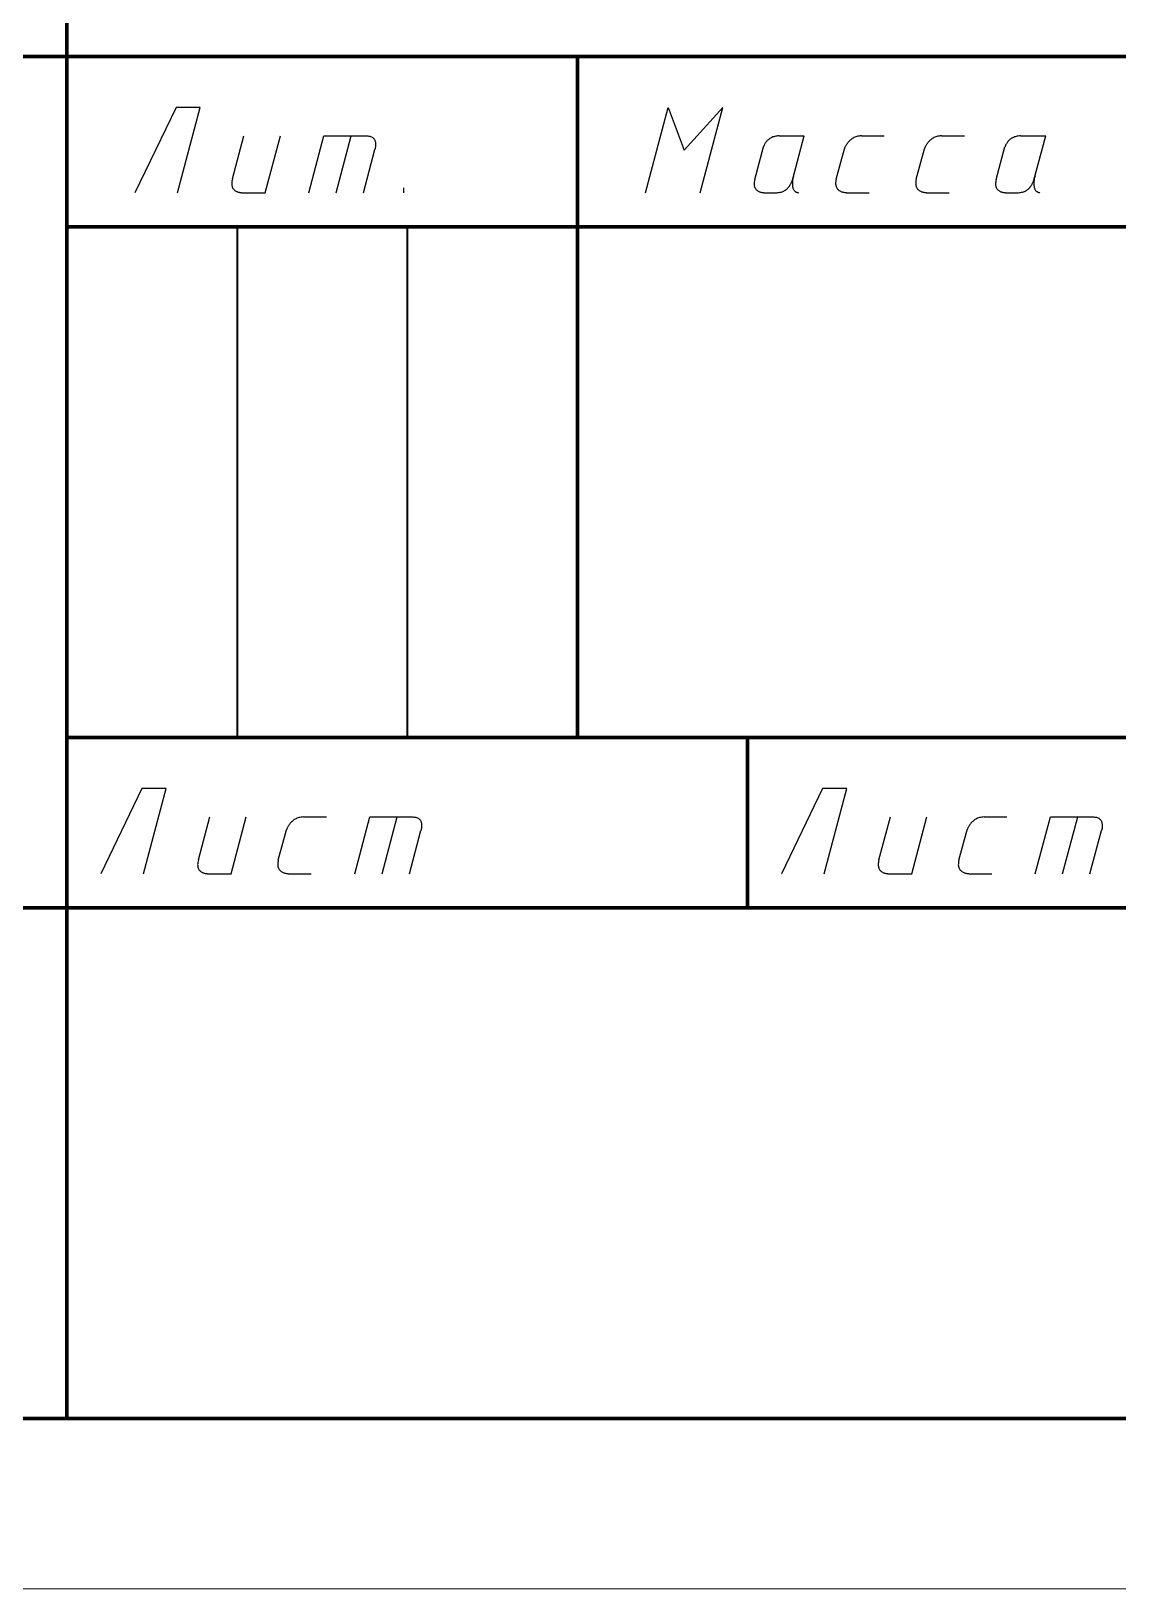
# Model space of a CAD drawing. Header units: millimetres. Extents: x 0 to 841, y 0 to 1189.
# Drawn here: x 784.95 to 816.88, y 0 to 45.74 of the extents above; entities that cross this region are included whole.
import ezdxf

# ---------------------------------------------------------------- set-up
doc = ezdxf.new("R2010")
doc.units = ezdxf.units.MM
doc.layers.get('0').update_dxf_attribs({"linetype": 'CONTINUOUS', "lineweight": 0})

msp = doc.modelspace()

# ---------------------------------------------------------------- linework, layer by layer
at = {"lineweight": 70}
for p, q in [((786, 5), (786, 60)), ((716, 45), (836, 45)), ((801, 25), (801, 45)), ((786, 40), (836, 40)), ((801, 25), (786, 25)), ((836, 25), (801, 25)), ((806, 20), (806, 25)), ((716, 20), (836, 20)), ((20, 5), (836, 5))]:
    msp.add_line(p, q, dxfattribs=at)
at = {"linetype": 'CONTINUOUS', "lineweight": 25}
for p, q in [((789.206, 43.5), (788, 41)), ((789.92, 43.5), (789.206, 43.5)), ((789.25, 41), (789.92, 43.5)), ((803, 41), (803.67, 43.5)), ((803, 41), (803.67, 43.5)), ((803.67, 43.5), (804.138, 42.25)), ((805.275, 43.5), (804.138, 42.25)), ((804.606, 41), (805.275, 43.5)), ((790.862, 41.407), (791.2, 42.667)), ((791.825, 41), (792.272, 42.667)), ((793.105, 41), (793.552, 42.667)), ((793.552, 42.667), (794.81, 42.667)), ((793.908, 41), (794.355, 42.667)), ((794.81, 42.667), (794.842, 42.666)), ((794.842, 42.666), (794.872, 42.662)), ((794.872, 42.662), (794.9, 42.657)), ((794.9, 42.657), (794.925, 42.65)), ((794.925, 42.65), (794.947, 42.641)), ((794.947, 42.641), (794.967, 42.63)), ((794.967, 42.63), (794.985, 42.618)), ((794.985, 42.618), (795.001, 42.605)), ((795.001, 42.605), (795.015, 42.591)), ((795.015, 42.591), (795.027, 42.575)), ((795.027, 42.575), (795.037, 42.559)), ((795.037, 42.559), (795.046, 42.542)), ((795.046, 42.542), (795.053, 42.525)), ((806.596, 42.544), (806.581, 42.529)), ((806.613, 42.559), (806.596, 42.544)), ((806.631, 42.574), (806.613, 42.559)), ((806.651, 42.588), (806.631, 42.574)), ((806.672, 42.601), (806.651, 42.588)), ((806.694, 42.613), (806.672, 42.601)), ((806.718, 42.625), (806.694, 42.613)), ((806.743, 42.635), (806.718, 42.625)), ((806.77, 42.644), (806.743, 42.635)), ((806.798, 42.652), (806.77, 42.644)), ((806.828, 42.658), (806.798, 42.652)), ((806.86, 42.663), (806.828, 42.658)), ((806.893, 42.666), (806.86, 42.663)), ((806.928, 42.667), (806.893, 42.666)), ((806.928, 42.667), (807.666, 42.667)), ((807.319, 41.371), (807.666, 42.667)), ((809.033, 42.555), (809.012, 42.538)), ((809.054, 42.572), (809.033, 42.555)), ((809.077, 42.588), (809.054, 42.572)), ((809.101, 42.602), (809.077, 42.588)), ((809.126, 42.616), (809.101, 42.602)), ((809.153, 42.629), (809.126, 42.616)), ((809.182, 42.64), (809.153, 42.629)), ((809.212, 42.649), (809.182, 42.64)), ((809.243, 42.656), (809.212, 42.649)), ((809.276, 42.662), (809.243, 42.656)), ((809.31, 42.665), (809.276, 42.662)), ((809.346, 42.667), (809.31, 42.665)), ((809.346, 42.667), (810.019, 42.667)), ((811.385, 42.555), (811.365, 42.538)), ((811.406, 42.572), (811.385, 42.555)), ((811.429, 42.588), (811.406, 42.572)), ((811.453, 42.602), (811.429, 42.588)), ((811.479, 42.616), (811.453, 42.602)), ((811.506, 42.629), (811.479, 42.616)), ((811.534, 42.64), (811.506, 42.629)), ((811.564, 42.649), (811.534, 42.64)), ((811.595, 42.656), (811.564, 42.649)), ((811.628, 42.662), (811.595, 42.656)), ((811.662, 42.665), (811.628, 42.662)), ((811.698, 42.667), (811.662, 42.665)), ((811.698, 42.667), (812.371, 42.667)), ((813.692, 42.544), (813.676, 42.529)), ((813.708, 42.559), (813.692, 42.544)), ((813.727, 42.574), (813.708, 42.559)), ((813.746, 42.588), (813.727, 42.574)), ((813.767, 42.601), (813.746, 42.588)), ((813.789, 42.613), (813.767, 42.601)), ((813.813, 42.625), (813.789, 42.613)), ((813.838, 42.635), (813.813, 42.625)), ((813.865, 42.644), (813.838, 42.635)), ((813.893, 42.652), (813.865, 42.644)), ((813.923, 42.658), (813.893, 42.652)), ((813.955, 42.663), (813.923, 42.658)), ((813.988, 42.666), (813.955, 42.663)), ((814.023, 42.667), (813.988, 42.666)), ((814.023, 42.667), (814.762, 42.667)), ((814.415, 41.371), (814.762, 42.667)), ((794.711, 41), (795.052, 42.272)), ((795.052, 42.272), (795.051, 42.268)), ((795.053, 42.278), (795.052, 42.272)), ((795.053, 42.525), (795.059, 42.506)), ((795.055, 42.286), (795.053, 42.278)), ((795.057, 42.295), (795.055, 42.286)), ((795.06, 42.306), (795.057, 42.295)), ((795.059, 42.506), (795.064, 42.488)), ((795.062, 42.319), (795.06, 42.306)), ((795.064, 42.332), (795.062, 42.319)), ((795.064, 42.488), (795.067, 42.47)), ((795.067, 42.347), (795.064, 42.332)), ((795.067, 42.47), (795.069, 42.451)), ((795.068, 42.363), (795.067, 42.347)), ((795.07, 42.379), (795.068, 42.363)), ((795.069, 42.451), (795.071, 42.433)), ((795.071, 42.397), (795.07, 42.379)), ((795.071, 42.433), (795.071, 42.414)), ((795.071, 42.414), (795.071, 42.397)), ((806.211, 41.382), (806.469, 42.345)), ((806.47, 42.349), (806.469, 42.346)), ((806.469, 42.346), (806.469, 42.345)), ((806.472, 42.353), (806.47, 42.349)), ((806.474, 42.36), (806.472, 42.353)), ((806.477, 42.367), (806.474, 42.36)), ((806.48, 42.377), (806.477, 42.367)), ((806.485, 42.387), (806.48, 42.377)), ((806.49, 42.398), (806.485, 42.387)), ((806.496, 42.411), (806.49, 42.398)), ((806.503, 42.424), (806.496, 42.411)), ((806.511, 42.438), (806.503, 42.424)), ((806.52, 42.452), (806.511, 42.438)), ((806.53, 42.467), (806.52, 42.452)), ((806.541, 42.483), (806.53, 42.467)), ((806.553, 42.498), (806.541, 42.483)), ((806.566, 42.514), (806.553, 42.498)), ((806.581, 42.529), (806.566, 42.514)), ((808.606, 41.398), (808.845, 42.29)), ((808.846, 42.292), (808.845, 42.29)), ((808.845, 42.29), (808.845, 42.29)), ((808.848, 42.297), (808.846, 42.292)), ((808.851, 42.303), (808.848, 42.297)), ((808.854, 42.312), (808.851, 42.303)), ((808.859, 42.322), (808.854, 42.312)), ((808.864, 42.334), (808.859, 42.322)), ((808.87, 42.347), (808.864, 42.334)), ((808.878, 42.361), (808.87, 42.347)), ((808.886, 42.377), (808.878, 42.361)), ((808.896, 42.393), (808.886, 42.377)), ((808.906, 42.41), (808.896, 42.393)), ((808.918, 42.428), (808.906, 42.41)), ((808.931, 42.446), (808.918, 42.428)), ((808.945, 42.464), (808.931, 42.446)), ((808.96, 42.483), (808.945, 42.464)), ((808.976, 42.501), (808.96, 42.483)), ((808.994, 42.52), (808.976, 42.501)), ((809.012, 42.538), (808.994, 42.52)), ((810.959, 41.398), (811.197, 42.29)), ((811.198, 42.29), (811.197, 42.29)), ((811.2, 42.297), (811.198, 42.292)), ((811.198, 42.292), (811.198, 42.29)), ((811.203, 42.303), (811.2, 42.297)), ((811.206, 42.312), (811.203, 42.303)), ((811.211, 42.322), (811.206, 42.312)), ((811.216, 42.334), (811.211, 42.322)), ((811.223, 42.347), (811.216, 42.334)), ((811.23, 42.361), (811.223, 42.347)), ((811.238, 42.377), (811.23, 42.361)), ((811.248, 42.393), (811.238, 42.377)), ((811.258, 42.41), (811.248, 42.393)), ((811.27, 42.428), (811.258, 42.41)), ((811.283, 42.446), (811.27, 42.428)), ((811.297, 42.464), (811.283, 42.446)), ((811.312, 42.483), (811.297, 42.464)), ((811.328, 42.501), (811.312, 42.483)), ((811.346, 42.52), (811.328, 42.501)), ((811.365, 42.538), (811.346, 42.52)), ((813.306, 41.382), (813.564, 42.345)), ((813.565, 42.346), (813.564, 42.345)), ((813.566, 42.349), (813.565, 42.346)), ((813.567, 42.353), (813.566, 42.349)), ((813.569, 42.36), (813.567, 42.353)), ((813.572, 42.367), (813.569, 42.36)), ((813.576, 42.377), (813.572, 42.367)), ((813.58, 42.387), (813.576, 42.377)), ((813.585, 42.398), (813.58, 42.387)), ((813.591, 42.411), (813.585, 42.398)), ((813.598, 42.424), (813.591, 42.411)), ((813.606, 42.438), (813.598, 42.424)), ((813.615, 42.452), (813.606, 42.438)), ((813.625, 42.467), (813.615, 42.452)), ((813.636, 42.483), (813.625, 42.467)), ((813.648, 42.498), (813.636, 42.483)), ((813.662, 42.514), (813.648, 42.498)), ((813.676, 42.529), (813.662, 42.514)), ((790.843, 41.3), (790.842, 41.269)), ((790.842, 41.269), (790.843, 41.24)), ((790.847, 41.333), (790.843, 41.3)), ((790.843, 41.24), (790.847, 41.213)), ((790.853, 41.369), (790.847, 41.333)), ((790.847, 41.213), (790.852, 41.189)), ((790.852, 41.189), (790.86, 41.166)), ((790.862, 41.407), (790.853, 41.369)), ((806.194, 41.281), (806.193, 41.252)), ((806.193, 41.252), (806.195, 41.225)), ((806.197, 41.312), (806.194, 41.281)), ((806.195, 41.225), (806.199, 41.2)), ((806.203, 41.346), (806.197, 41.312)), ((806.199, 41.2), (806.204, 41.177)), ((806.211, 41.382), (806.203, 41.346)), ((806.204, 41.177), (806.212, 41.156)), ((807.203, 41.158), (807.217, 41.176)), ((807.217, 41.176), (807.231, 41.194)), ((807.231, 41.194), (807.243, 41.211)), ((807.243, 41.211), (807.255, 41.229)), ((807.255, 41.229), (807.265, 41.246)), ((807.265, 41.246), (807.274, 41.263)), ((807.274, 41.263), (807.283, 41.279)), ((807.283, 41.279), (807.29, 41.294)), ((807.29, 41.294), (807.296, 41.309)), ((807.296, 41.309), (807.302, 41.322)), ((807.302, 41.322), (807.307, 41.334)), ((807.307, 41.334), (807.311, 41.345)), ((807.311, 41.345), (807.314, 41.354)), ((807.314, 41.354), (807.316, 41.361)), ((807.316, 41.361), (807.318, 41.366)), ((807.32, 41.327), (807.317, 41.292)), ((807.317, 41.292), (807.317, 41.259)), ((807.317, 41.259), (807.317, 41.229)), ((807.317, 41.229), (807.32, 41.202)), ((807.318, 41.366), (807.319, 41.37)), ((807.319, 41.37), (807.319, 41.371)), ((807.325, 41.364), (807.32, 41.327)), ((807.32, 41.202), (807.324, 41.177)), ((807.324, 41.177), (807.329, 41.154)), ((807.332, 41.405), (807.325, 41.364)), ((807.341, 41.448), (807.332, 41.405)), ((807.352, 41.494), (807.341, 41.448)), ((808.592, 41.326), (808.589, 41.293)), ((808.589, 41.293), (808.589, 41.263)), ((808.589, 41.263), (808.591, 41.235)), ((808.591, 41.235), (808.596, 41.209)), ((808.598, 41.361), (808.592, 41.326)), ((808.596, 41.209), (808.603, 41.185)), ((808.606, 41.398), (808.598, 41.361)), ((808.603, 41.185), (808.611, 41.163)), ((810.944, 41.326), (810.941, 41.293)), ((810.941, 41.293), (810.941, 41.263)), ((810.941, 41.263), (810.943, 41.235)), ((810.943, 41.235), (810.948, 41.209)), ((810.95, 41.361), (810.944, 41.326)), ((810.948, 41.209), (810.955, 41.185)), ((810.959, 41.398), (810.95, 41.361)), ((810.955, 41.185), (810.963, 41.163)), ((813.289, 41.281), (813.288, 41.252)), ((813.288, 41.252), (813.29, 41.225)), ((813.292, 41.312), (813.289, 41.281)), ((813.29, 41.225), (813.294, 41.2)), ((813.298, 41.346), (813.292, 41.312)), ((813.294, 41.2), (813.3, 41.177)), ((813.306, 41.382), (813.298, 41.346)), ((813.3, 41.177), (813.307, 41.156)), ((814.298, 41.158), (814.313, 41.176)), ((814.313, 41.176), (814.326, 41.194)), ((814.326, 41.194), (814.339, 41.211)), ((814.339, 41.211), (814.35, 41.229)), ((814.35, 41.229), (814.36, 41.246)), ((814.36, 41.246), (814.369, 41.263)), ((814.369, 41.263), (814.378, 41.279)), ((814.378, 41.279), (814.385, 41.294)), ((814.385, 41.294), (814.392, 41.309)), ((814.392, 41.309), (814.397, 41.322)), ((814.397, 41.322), (814.402, 41.334)), ((814.402, 41.334), (814.406, 41.345)), ((814.406, 41.345), (814.409, 41.354)), ((814.409, 41.354), (814.412, 41.361)), ((814.412, 41.361), (814.413, 41.366)), ((814.413, 41.292), (814.412, 41.259)), ((814.412, 41.259), (814.413, 41.229)), ((814.413, 41.366), (814.414, 41.37)), ((814.415, 41.327), (814.413, 41.292)), ((814.413, 41.229), (814.415, 41.202)), ((814.414, 41.37), (814.415, 41.371)), ((814.42, 41.364), (814.415, 41.327)), ((814.415, 41.202), (814.419, 41.177)), ((814.419, 41.177), (814.424, 41.154)), ((814.427, 41.405), (814.42, 41.364)), ((814.436, 41.448), (814.427, 41.405)), ((814.448, 41.494), (814.436, 41.448)), ((790.86, 41.166), (790.868, 41.145)), ((790.868, 41.145), (790.879, 41.126)), ((790.879, 41.126), (790.891, 41.109)), ((790.891, 41.109), (790.904, 41.094)), ((790.904, 41.094), (790.917, 41.08)), ((790.917, 41.08), (790.932, 41.067)), ((790.932, 41.067), (790.948, 41.056)), ((790.948, 41.056), (790.964, 41.046)), ((790.964, 41.046), (790.98, 41.037)), ((790.98, 41.037), (790.996, 41.03)), ((790.996, 41.03), (791.013, 41.024)), ((791.013, 41.024), (791.029, 41.018)), ((791.029, 41.018), (791.045, 41.014)), ((791.045, 41.014), (791.06, 41.01)), ((791.06, 41.01), (791.075, 41.007)), ((791.075, 41.007), (791.089, 41.005)), ((791.089, 41.005), (791.102, 41.003)), ((791.102, 41.003), (791.114, 41.002)), ((791.114, 41.002), (791.124, 41.001)), ((791.124, 41.001), (791.133, 41)), ((791.133, 41), (791.141, 41)), ((791.141, 41), (791.146, 41)), ((791.146, 41), (791.15, 41)), ((791.15, 41), (791.825, 41)), ((795.904, 41), (795.904, 41.139)), ((806.212, 41.156), (806.221, 41.136)), ((806.221, 41.136), (806.231, 41.119)), ((806.231, 41.119), (806.243, 41.102)), ((806.243, 41.102), (806.256, 41.088)), ((806.256, 41.088), (806.27, 41.075)), ((806.27, 41.075), (806.285, 41.063)), ((806.285, 41.063), (806.3, 41.052)), ((806.3, 41.052), (806.316, 41.043)), ((806.316, 41.043), (806.332, 41.035)), ((806.332, 41.035), (806.348, 41.028)), ((806.348, 41.028), (806.365, 41.022)), ((806.365, 41.022), (806.381, 41.017)), ((806.381, 41.017), (806.396, 41.013)), ((806.396, 41.013), (806.412, 41.009)), ((806.412, 41.009), (806.426, 41.007)), ((806.426, 41.007), (806.44, 41.004)), ((806.44, 41.004), (806.452, 41.003)), ((806.452, 41.003), (806.464, 41.002)), ((806.464, 41.002), (806.474, 41.001)), ((806.474, 41.001), (806.483, 41)), ((806.483, 41), (806.49, 41)), ((806.49, 41), (806.495, 41)), ((806.495, 41), (806.498, 41)), ((806.498, 41), (806.858, 41)), ((806.858, 41), (806.892, 41.001)), ((806.892, 41.001), (806.925, 41.004)), ((806.925, 41.004), (806.956, 41.01)), ((806.956, 41.01), (806.985, 41.017)), ((806.985, 41.017), (807.013, 41.026)), ((807.013, 41.026), (807.04, 41.036)), ((807.04, 41.036), (807.065, 41.048)), ((807.065, 41.048), (807.088, 41.061)), ((807.088, 41.061), (807.111, 41.075)), ((807.111, 41.075), (807.132, 41.09)), ((807.132, 41.09), (807.151, 41.106)), ((807.151, 41.106), (807.17, 41.123)), ((807.17, 41.123), (807.187, 41.14)), ((807.187, 41.14), (807.203, 41.158)), ((807.329, 41.154), (807.336, 41.133)), ((807.336, 41.133), (807.343, 41.114)), ((807.343, 41.114), (807.351, 41.097)), ((807.351, 41.097), (807.361, 41.082)), ((807.361, 41.082), (807.37, 41.068)), ((807.37, 41.068), (807.38, 41.056)), ((807.38, 41.056), (807.391, 41.046)), ((807.391, 41.046), (807.402, 41.036)), ((807.402, 41.036), (807.413, 41.029)), ((807.413, 41.029), (807.423, 41.022)), ((807.423, 41.022), (807.434, 41.017)), ((807.434, 41.017), (807.444, 41.012)), ((807.444, 41.012), (807.454, 41.008)), ((807.454, 41.008), (807.463, 41.006)), ((807.463, 41.006), (807.471, 41.004)), ((807.471, 41.004), (807.479, 41.002)), ((807.479, 41.002), (807.485, 41.001)), ((807.485, 41.001), (807.49, 41)), ((807.49, 41), (807.494, 41)), ((807.494, 41), (807.497, 41)), ((807.497, 41), (807.498, 41)), ((808.611, 41.163), (808.622, 41.142)), ((808.622, 41.142), (808.634, 41.124)), ((808.634, 41.124), (808.647, 41.107)), ((808.647, 41.107), (808.662, 41.092)), ((808.662, 41.092), (808.677, 41.078)), ((808.677, 41.078), (808.694, 41.066)), ((808.694, 41.066), (808.711, 41.055)), ((808.711, 41.055), (808.728, 41.045)), ((808.728, 41.045), (808.746, 41.037)), ((808.746, 41.037), (808.764, 41.029)), ((808.764, 41.029), (808.782, 41.023)), ((808.782, 41.023), (808.799, 41.018)), ((808.799, 41.018), (808.817, 41.013)), ((808.817, 41.013), (808.833, 41.01)), ((808.833, 41.01), (808.849, 41.007)), ((808.849, 41.007), (808.863, 41.005)), ((808.863, 41.005), (808.877, 41.003)), ((808.877, 41.003), (808.889, 41.002)), ((808.889, 41.002), (808.9, 41.001)), ((808.9, 41.001), (808.909, 41)), ((808.909, 41), (808.916, 41)), ((808.916, 41), (808.92, 41)), ((808.92, 41), (808.923, 41)), ((808.923, 41), (809.572, 41)), ((810.963, 41.163), (810.974, 41.142)), ((810.974, 41.142), (810.986, 41.124)), ((810.986, 41.124), (810.999, 41.107)), ((810.999, 41.107), (811.014, 41.092)), ((811.014, 41.092), (811.029, 41.078)), ((811.029, 41.078), (811.046, 41.066)), ((811.046, 41.066), (811.063, 41.055)), ((811.063, 41.055), (811.08, 41.045)), ((811.08, 41.045), (811.098, 41.037)), ((811.098, 41.037), (811.116, 41.029)), ((811.116, 41.029), (811.134, 41.023)), ((811.134, 41.023), (811.152, 41.018)), ((811.152, 41.018), (811.169, 41.013)), ((811.169, 41.013), (811.185, 41.01)), ((811.185, 41.01), (811.201, 41.007)), ((811.201, 41.007), (811.216, 41.005)), ((811.216, 41.005), (811.229, 41.003)), ((811.229, 41.003), (811.241, 41.002)), ((811.241, 41.002), (811.252, 41.001)), ((811.252, 41.001), (811.261, 41)), ((811.261, 41), (811.268, 41)), ((811.268, 41), (811.273, 41)), ((811.273, 41), (811.275, 41)), ((811.275, 41), (811.924, 41)), ((813.307, 41.156), (813.316, 41.136)), ((813.316, 41.136), (813.327, 41.119)), ((813.327, 41.119), (813.338, 41.102)), ((813.338, 41.102), (813.351, 41.088)), ((813.351, 41.088), (813.365, 41.075)), ((813.365, 41.075), (813.38, 41.063)), ((813.38, 41.063), (813.395, 41.052)), ((813.395, 41.052), (813.411, 41.043)), ((813.411, 41.043), (813.427, 41.035)), ((813.427, 41.035), (813.444, 41.028)), ((813.444, 41.028), (813.46, 41.022)), ((813.46, 41.022), (813.476, 41.017)), ((813.476, 41.017), (813.492, 41.013)), ((813.492, 41.013), (813.507, 41.009)), ((813.507, 41.009), (813.521, 41.007)), ((813.521, 41.007), (813.535, 41.004)), ((813.535, 41.004), (813.548, 41.003)), ((813.548, 41.003), (813.559, 41.002)), ((813.559, 41.002), (813.569, 41.001)), ((813.569, 41.001), (813.578, 41)), ((813.578, 41), (813.585, 41)), ((813.585, 41), (813.59, 41)), ((813.59, 41), (813.593, 41)), ((813.593, 41), (813.953, 41)), ((813.953, 41), (813.988, 41.001)), ((813.988, 41.001), (814.02, 41.004)), ((814.02, 41.004), (814.051, 41.01)), ((814.051, 41.01), (814.081, 41.017)), ((814.081, 41.017), (814.109, 41.026)), ((814.109, 41.026), (814.135, 41.036)), ((814.135, 41.036), (814.16, 41.048)), ((814.16, 41.048), (814.184, 41.061)), ((814.184, 41.061), (814.206, 41.075)), ((814.206, 41.075), (814.227, 41.09)), ((814.227, 41.09), (814.247, 41.106)), ((814.247, 41.106), (814.265, 41.123)), ((814.265, 41.123), (814.282, 41.14)), ((814.282, 41.14), (814.298, 41.158)), ((814.424, 41.154), (814.431, 41.133)), ((814.431, 41.133), (814.438, 41.114)), ((814.438, 41.114), (814.447, 41.097)), ((814.447, 41.097), (814.456, 41.082)), ((814.456, 41.082), (814.466, 41.068)), ((814.466, 41.068), (814.476, 41.056)), ((814.476, 41.056), (814.486, 41.046)), ((814.486, 41.046), (814.497, 41.036)), ((814.497, 41.036), (814.508, 41.029)), ((814.508, 41.029), (814.519, 41.022)), ((814.519, 41.022), (814.529, 41.017)), ((814.529, 41.017), (814.54, 41.012)), ((814.54, 41.012), (814.549, 41.008)), ((814.549, 41.008), (814.558, 41.006)), ((814.558, 41.006), (814.567, 41.004)), ((814.567, 41.004), (814.574, 41.002)), ((814.574, 41.002), (814.581, 41.001)), ((814.581, 41.001), (814.586, 41)), ((814.586, 41), (814.59, 41)), ((814.59, 41), (814.592, 41)), ((814.592, 41), (814.593, 41)), ((788.206, 23.5), (787, 21)), ((788.92, 23.5), (788.206, 23.5)), ((788.25, 21), (788.92, 23.5)), ((808.206, 23.5), (807, 21)), ((808.92, 23.5), (808.206, 23.5)), ((808.25, 21), (808.92, 23.5)), ((789.862, 21.407), (790.2, 22.667)), ((790.825, 21), (791.272, 22.667)), ((792.523, 22.428), (792.512, 22.41)), ((792.536, 22.446), (792.523, 22.428)), ((792.55, 22.464), (792.536, 22.446)), ((792.565, 22.483), (792.55, 22.464)), ((792.582, 22.501), (792.565, 22.483)), ((792.599, 22.52), (792.582, 22.501)), ((792.618, 22.538), (792.599, 22.52)), ((792.638, 22.555), (792.618, 22.538)), ((792.66, 22.572), (792.638, 22.555)), ((792.682, 22.588), (792.66, 22.572)), ((792.706, 22.602), (792.682, 22.588)), ((792.732, 22.616), (792.706, 22.602)), ((792.759, 22.629), (792.732, 22.616)), ((792.787, 22.64), (792.759, 22.629)), ((792.817, 22.649), (792.787, 22.64)), ((792.849, 22.656), (792.817, 22.649)), ((792.881, 22.662), (792.849, 22.656)), ((792.916, 22.665), (792.881, 22.662)), ((792.952, 22.667), (792.916, 22.665)), ((792.952, 22.667), (793.624, 22.667)), ((794.457, 21), (794.904, 22.667)), ((794.904, 22.667), (796.162, 22.667)), ((795.26, 21), (795.707, 22.667)), ((796.162, 22.667), (796.194, 22.666)), ((796.194, 22.666), (796.224, 22.662)), ((796.224, 22.662), (796.252, 22.657)), ((796.252, 22.657), (796.277, 22.65)), ((796.277, 22.65), (796.299, 22.641)), ((796.299, 22.641), (796.319, 22.63)), ((796.319, 22.63), (796.337, 22.618)), ((796.337, 22.618), (796.353, 22.605)), ((796.353, 22.605), (796.367, 22.591)), ((796.367, 22.591), (796.379, 22.575)), ((796.379, 22.575), (796.39, 22.559)), ((796.39, 22.559), (796.398, 22.542)), ((796.398, 22.542), (796.405, 22.525)), ((796.405, 22.525), (796.411, 22.506)), ((796.411, 22.506), (796.416, 22.488)), ((796.416, 22.488), (796.419, 22.47)), ((796.419, 22.47), (796.421, 22.451)), ((796.421, 22.451), (796.423, 22.433)), ((796.423, 22.433), (796.423, 22.414)), ((796.423, 22.414), (796.423, 22.397)), ((809.862, 21.407), (810.2, 22.667)), ((810.825, 21), (811.272, 22.667)), ((812.523, 22.428), (812.512, 22.41)), ((812.536, 22.446), (812.523, 22.428)), ((812.55, 22.464), (812.536, 22.446)), ((812.565, 22.483), (812.55, 22.464)), ((812.582, 22.501), (812.565, 22.483)), ((812.599, 22.52), (812.582, 22.501)), ((812.618, 22.538), (812.599, 22.52)), ((812.638, 22.555), (812.618, 22.538)), ((812.66, 22.572), (812.638, 22.555)), ((812.682, 22.588), (812.66, 22.572)), ((812.706, 22.602), (812.682, 22.588)), ((812.732, 22.616), (812.706, 22.602)), ((812.759, 22.629), (812.732, 22.616)), ((812.787, 22.64), (812.759, 22.629)), ((812.817, 22.649), (812.787, 22.64)), ((812.849, 22.656), (812.817, 22.649)), ((812.881, 22.662), (812.849, 22.656)), ((812.916, 22.665), (812.881, 22.662)), ((812.952, 22.667), (812.916, 22.665)), ((812.952, 22.667), (813.624, 22.667)), ((814.457, 21), (814.904, 22.667)), ((814.904, 22.667), (816.162, 22.667)), ((815.26, 21), (815.707, 22.667)), ((816.162, 22.667), (816.194, 22.666)), ((816.194, 22.666), (816.224, 22.662)), ((816.224, 22.662), (816.252, 22.657)), ((816.252, 22.657), (816.277, 22.65)), ((816.277, 22.65), (816.299, 22.641)), ((816.299, 22.641), (816.319, 22.63)), ((816.319, 22.63), (816.337, 22.618)), ((816.337, 22.618), (816.353, 22.605)), ((816.353, 22.605), (816.367, 22.591)), ((816.367, 22.591), (816.379, 22.575)), ((816.379, 22.575), (816.39, 22.559)), ((816.39, 22.559), (816.398, 22.542)), ((816.398, 22.542), (816.405, 22.525)), ((816.405, 22.525), (816.411, 22.506)), ((816.411, 22.506), (816.416, 22.488)), ((816.416, 22.488), (816.419, 22.47)), ((816.419, 22.47), (816.421, 22.451)), ((816.421, 22.451), (816.423, 22.433)), ((816.423, 22.433), (816.423, 22.414)), ((816.423, 22.414), (816.423, 22.397)), ((792.212, 21.398), (792.451, 22.29)), ((792.452, 22.292), (792.451, 22.29)), ((792.451, 22.29), (792.451, 22.29)), ((792.454, 22.297), (792.452, 22.292)), ((792.456, 22.303), (792.454, 22.297)), ((792.46, 22.312), (792.456, 22.303)), ((792.464, 22.322), (792.46, 22.312)), ((792.47, 22.334), (792.464, 22.322)), ((792.476, 22.347), (792.47, 22.334)), ((792.483, 22.361), (792.476, 22.347)), ((792.492, 22.377), (792.483, 22.361)), ((792.501, 22.393), (792.492, 22.377)), ((792.512, 22.41), (792.501, 22.393)), ((796.063, 21), (796.404, 22.272)), ((796.404, 22.272), (796.403, 22.268)), ((796.405, 22.278), (796.404, 22.272)), ((796.407, 22.286), (796.405, 22.278)), ((796.41, 22.295), (796.407, 22.286)), ((796.412, 22.306), (796.41, 22.295)), ((796.414, 22.319), (796.412, 22.306)), ((796.417, 22.332), (796.414, 22.319)), ((796.419, 22.347), (796.417, 22.332)), ((796.421, 22.363), (796.419, 22.347)), ((796.422, 22.379), (796.421, 22.363)), ((796.423, 22.397), (796.422, 22.379)), ((812.212, 21.398), (812.451, 22.29)), ((812.452, 22.292), (812.451, 22.29)), ((812.451, 22.29), (812.451, 22.29)), ((812.454, 22.297), (812.452, 22.292)), ((812.456, 22.303), (812.454, 22.297)), ((812.46, 22.312), (812.456, 22.303)), ((812.464, 22.322), (812.46, 22.312)), ((812.47, 22.334), (812.464, 22.322)), ((812.476, 22.347), (812.47, 22.334)), ((812.483, 22.361), (812.476, 22.347)), ((812.492, 22.377), (812.483, 22.361)), ((812.501, 22.393), (812.492, 22.377)), ((812.512, 22.41), (812.501, 22.393)), ((816.063, 21), (816.404, 22.272)), ((816.404, 22.272), (816.403, 22.268)), ((816.405, 22.278), (816.404, 22.272)), ((816.407, 22.286), (816.405, 22.278)), ((816.41, 22.295), (816.407, 22.286)), ((816.412, 22.306), (816.41, 22.295)), ((816.414, 22.319), (816.412, 22.306)), ((816.417, 22.332), (816.414, 22.319)), ((816.419, 22.347), (816.417, 22.332)), ((816.421, 22.363), (816.419, 22.347)), ((816.422, 22.379), (816.421, 22.363)), ((816.423, 22.397), (816.422, 22.379)), ((789.843, 21.3), (789.842, 21.269)), ((789.842, 21.269), (789.843, 21.24)), ((789.847, 21.333), (789.843, 21.3)), ((789.843, 21.24), (789.847, 21.213)), ((789.853, 21.369), (789.847, 21.333)), ((789.847, 21.213), (789.852, 21.189)), ((789.852, 21.189), (789.86, 21.166)), ((789.862, 21.407), (789.853, 21.369)), ((789.86, 21.166), (789.868, 21.145)), ((789.868, 21.145), (789.879, 21.126)), ((789.879, 21.126), (789.891, 21.109)), ((789.891, 21.109), (789.904, 21.094)), ((789.904, 21.094), (789.917, 21.08)), ((789.917, 21.08), (789.932, 21.067)), ((789.932, 21.067), (789.948, 21.056)), ((789.948, 21.056), (789.964, 21.046)), ((789.964, 21.046), (789.98, 21.037)), ((792.195, 21.293), (792.194, 21.263)), ((792.194, 21.263), (792.197, 21.235)), ((792.198, 21.326), (792.195, 21.293)), ((792.197, 21.235), (792.201, 21.209)), ((792.203, 21.361), (792.198, 21.326)), ((792.201, 21.209), (792.208, 21.185)), ((792.212, 21.398), (792.203, 21.361)), ((792.208, 21.185), (792.217, 21.163)), ((792.217, 21.163), (792.227, 21.142)), ((792.227, 21.142), (792.239, 21.124)), ((792.239, 21.124), (792.253, 21.107)), ((792.253, 21.107), (792.267, 21.092)), ((792.267, 21.092), (792.283, 21.078)), ((792.283, 21.078), (792.299, 21.066)), ((792.299, 21.066), (792.316, 21.055)), ((792.316, 21.055), (792.334, 21.045)), ((792.334, 21.045), (792.352, 21.037)), ((809.843, 21.3), (809.842, 21.269)), ((809.842, 21.269), (809.843, 21.24)), ((809.847, 21.333), (809.843, 21.3)), ((809.843, 21.24), (809.847, 21.213)), ((809.853, 21.369), (809.847, 21.333)), ((809.847, 21.213), (809.852, 21.189)), ((809.852, 21.189), (809.86, 21.166)), ((809.862, 21.407), (809.853, 21.369)), ((809.86, 21.166), (809.868, 21.145)), ((809.868, 21.145), (809.879, 21.126)), ((809.879, 21.126), (809.891, 21.109)), ((809.891, 21.109), (809.904, 21.094)), ((809.904, 21.094), (809.917, 21.08)), ((809.917, 21.08), (809.932, 21.067)), ((809.932, 21.067), (809.948, 21.056)), ((809.948, 21.056), (809.964, 21.046)), ((809.964, 21.046), (809.98, 21.037)), ((812.195, 21.293), (812.194, 21.263)), ((812.194, 21.263), (812.197, 21.235)), ((812.198, 21.326), (812.195, 21.293)), ((812.197, 21.235), (812.201, 21.209)), ((812.203, 21.361), (812.198, 21.326)), ((812.201, 21.209), (812.208, 21.185)), ((812.212, 21.398), (812.203, 21.361)), ((812.208, 21.185), (812.217, 21.163)), ((812.217, 21.163), (812.227, 21.142)), ((812.227, 21.142), (812.239, 21.124)), ((812.239, 21.124), (812.253, 21.107)), ((812.253, 21.107), (812.267, 21.092)), ((812.267, 21.092), (812.283, 21.078)), ((812.283, 21.078), (812.299, 21.066)), ((812.299, 21.066), (812.316, 21.055)), ((812.316, 21.055), (812.334, 21.045)), ((812.334, 21.045), (812.352, 21.037)), ((789.98, 21.037), (789.996, 21.03)), ((789.996, 21.03), (790.013, 21.024)), ((790.013, 21.024), (790.029, 21.018)), ((790.029, 21.018), (790.045, 21.014)), ((790.045, 21.014), (790.06, 21.01)), ((790.06, 21.01), (790.075, 21.007)), ((790.075, 21.007), (790.089, 21.005)), ((790.089, 21.005), (790.102, 21.003)), ((790.102, 21.003), (790.114, 21.002)), ((790.114, 21.002), (790.124, 21.001)), ((790.124, 21.001), (790.133, 21)), ((790.133, 21), (790.141, 21)), ((790.141, 21), (790.146, 21)), ((790.146, 21), (790.15, 21)), ((790.15, 21), (790.825, 21)), ((792.352, 21.037), (792.37, 21.029)), ((792.37, 21.029), (792.387, 21.023)), ((792.387, 21.023), (792.405, 21.018)), ((792.405, 21.018), (792.422, 21.013)), ((792.422, 21.013), (792.439, 21.01)), ((792.439, 21.01), (792.454, 21.007)), ((792.454, 21.007), (792.469, 21.005)), ((792.469, 21.005), (792.483, 21.003)), ((792.483, 21.003), (792.495, 21.002)), ((792.495, 21.002), (792.505, 21.001)), ((792.505, 21.001), (792.514, 21)), ((792.514, 21), (792.521, 21)), ((792.521, 21), (792.526, 21)), ((792.526, 21), (792.529, 21)), ((792.529, 21), (793.178, 21)), ((809.98, 21.037), (809.996, 21.03)), ((809.996, 21.03), (810.013, 21.024)), ((810.013, 21.024), (810.029, 21.018)), ((810.029, 21.018), (810.045, 21.014)), ((810.045, 21.014), (810.06, 21.01)), ((810.06, 21.01), (810.075, 21.007)), ((810.075, 21.007), (810.089, 21.005)), ((810.089, 21.005), (810.102, 21.003)), ((810.102, 21.003), (810.114, 21.002)), ((810.114, 21.002), (810.124, 21.001)), ((810.124, 21.001), (810.133, 21)), ((810.133, 21), (810.141, 21)), ((810.141, 21), (810.146, 21)), ((810.146, 21), (810.15, 21)), ((810.15, 21), (810.825, 21)), ((812.352, 21.037), (812.37, 21.029)), ((812.37, 21.029), (812.387, 21.023)), ((812.387, 21.023), (812.405, 21.018)), ((812.405, 21.018), (812.422, 21.013)), ((812.422, 21.013), (812.439, 21.01)), ((812.439, 21.01), (812.454, 21.007)), ((812.454, 21.007), (812.469, 21.005)), ((812.469, 21.005), (812.483, 21.003)), ((812.483, 21.003), (812.495, 21.002)), ((812.495, 21.002), (812.505, 21.001)), ((812.505, 21.001), (812.514, 21)), ((812.514, 21), (812.521, 21)), ((812.521, 21), (812.526, 21)), ((812.526, 21), (812.529, 21)), ((812.529, 21), (813.178, 21))]:
    msp.add_line(p, q, dxfattribs=at)
at = {"lineweight": 35}
for p, q in [((791, 40), (791, 25)), ((796, 40), (796, 25))]:
    msp.add_line(p, q, dxfattribs=at)
msp.add_line((0, 0), (841, 0))

doc.saveas('drawing.dxf')
